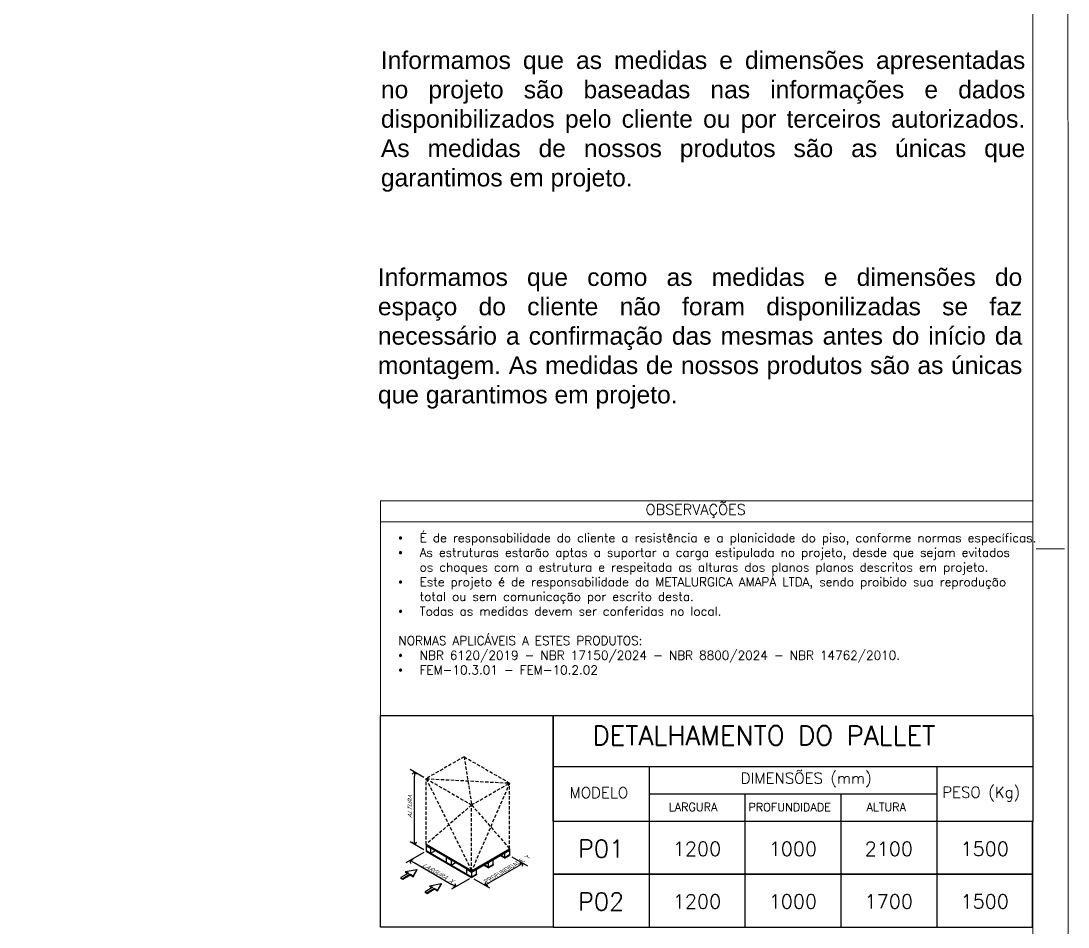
# Model space of a CAD drawing. Header units: millimetres. Extents: x 1772 to 2960, y 1025 to 1862.
# Drawn here: x 2662.8 to 2959.9, y 1214.3 to 1471.5 of the extents above; entities that cross this region are included whole.
import ezdxf
from ezdxf.enums import TextEntityAlignment as Align

# ---------------------------------------------------------------- set-up
doc = ezdxf.new("R2010")
doc.units = ezdxf.units.MM
doc.linetypes.add('DASHED', pattern=[0.75, 0.5, -0.25])
doc.layers.add('02', color=2, linetype='Continuous')
doc.layers.add('9 - LEGENDA', color=2, linetype='Continuous', lineweight=20)
doc.layers.add('9.7 - LEGENDA', color=2, linetype='Continuous', lineweight=0)
doc.styles.add('-30', font='gbenor.shx')
doc.styles.add('DIM', font='dim.shx')
doc.styles.add('gbenor', font='gbenor.shx')
doc.styles.add('Legenda', font='romans.shx')
doc.styles.add('ROMANS', font='romans.shx')

# ---------------------------------------------------------------- blocks, each defined once
blk = doc.blocks.new('FORMATO DE FOLHA A0')
at = {"layer": '9.7 - LEGENDA', "color": 7}
blk.add_line((16142.87, 18197.01), (16134.87, 18197.01), dxfattribs=at)
for points in [[(16143.91, 17900.01), (14955.71, 17900.01), (14955.71, 18736.97), (16143.87, 18736.97)], [(16133.87, 17910.01), (14980.67, 17910.01), (14980.67, 18726.97), (16133.87, 18726.97)]]:
    blk.add_lwpolyline(points, close=True, dxfattribs=at)
blk = doc.blocks.new('Tabela Observações')
at = {"layer": '9 - LEGENDA', "lineweight": 5}
for p, q in [((-185, 0), (-185, 61)), ((-185, 61), (0, 61)), ((0, 61), (0, 0)), ((-185, 55), (0, 55)), ((0, 0), (-185, 0))]:
    blk.add_line(p, q, dxfattribs=at)
at = {"layer": '9 - LEGENDA', "lineweight": 5, "attachment_point": 1}
for s, width, heights, insert, char_height, style in [('OBSERVAÇÕES', 37.152, [11.57], (-109.81, 60.01), 3, 'Legenda'), ('\\A1;\\pxi-3,l3,ql,t3;{\\fSymbol|b0|i0|c2|p18;\\H1.25x;·^I\\Fromans.shx|c0;É de responsabilidade do cliente a resistência e a planicidade do piso, conforme \\Fromans.shx|c0;normas específicas.\\P\\fSymbol|b0|i0|c2|p18;·^I\\Fromans.shx|c0;As estruturas estarão aptas a suportar a carga estipulada no projeto, desde que \\Fromans.shx|c0;sejam evitados os choques com a estrutura e respeitada as alturas dos planos planos descritos em projeto.\\P\\fSymbol|b0|i0|c2|p18;·^I\\Fromans.shx|c0;Este projeto é de responsabilidade da METALURGICA AMAPÁ LTDA, sendo proibido sua \\Fromans.shx|c0;reprodução total ou sem comunicação por escrito desta.\\P\\fSymbol|b0|i0|c2|p18;·^I\\Fromans.shx|c0;Todas as medidas devem ser conferidas no local.\\P\\Fromans.shx|c0;\\PNORMAS APLICÁVEIS A ESTES PRODUTOS:\\P\\fSymbol|b0|i0|c2|p18;·^I\\Fromans.shx|c0;NBR 6120/2019 - NBR 17150/2024 - NBR 8800/2024 - NBR 14762/2010.\\P\\fSymbol|b0|i0|c2|p18;·^I\\Fromans.shx|c0;FEM-10.3.01 - FEM-10.2.02}', 174.8428, [95.65], (-179.91, 51.71), 2, 'ROMANS')]:
    blk.add_mtext_dynamic_manual_height_columns(s, width=width, gutter_width=15, heights=heights, dxfattribs=dict(at, insert=insert, char_height=char_height, style=style))
blk = doc.blocks.new('_Open90')
at = {"color": 0, "linetype": 'ByBlock', "lineweight": -2, "transparency": 16777216}
for p, q in [((0, 0), (-1, 0)), ((-0.5, 0.5), (0, 0)), ((0, 0), (-0.5, -0.5))]:
    blk.add_line(p, q, dxfattribs=at)
blk = doc.blocks.new('Bloco Seta Din')
for p, q in [((152, 133), (-22, 33)), ((-22, 33), (22, 7)), ((-22, 33), (-22, 13)), ((22, -13), (-22, 13)), ((195, 108), (22, 7)), ((195, 88), (22, -13)), ((22, 7), (22, -13)), ((87, 170), (346, 220)), ((87, 170), (152, 133)), ((87, 170), (87, 150)), ((134, 123), (87, 150)), ((195, 108), (260, 70)), ((195, 108), (195, 88)), ((195, 88), (260, 50)), ((346, 220), (260, 70)), ((260, 50), (346, 200)), ((260, 70), (260, 50)), ((346, 220), (346, 200))]:
    blk.add_line(p, q)
blk = doc.blocks.new('*U9')
at = {"color": 42, "linetype": 'DASHED', "ltscale": 150}
for p, q in [((-173, 2755), (-1039, 2255)), ((-173, 2755), (866, 2155)), ((-173, 2755), (0, 1655)), ((-1039, 755), (-1039, 2255)), ((-1039, 2255), (0, 1655)), ((-1039, 2255), (0, 155)), ((-1039, 2255), (866, 2155)), ((0, 1655), (866, 2155)), ((866, 2155), (0, 155)), ((866, 655), (866, 2155)), ((0, 1655), (-1039, 755)), ((0, 155), (0, 1655)), ((0, 1655), (866, 655))]:
    blk.add_line(p, q, dxfattribs=at)
for p, q in [((-1089, 2284), (-1406, 2467)), ((-1306, 854), (-1306, 2309)), ((-1089, 629), (-1406, 812)), ((-1089, 571), (-1502, 333)), ((-1315, 341), (-449, -159)), ((390, -125), (1083, 275)), ((916, 471), (1270, 267)), ((-50, -29), (-462, -267)), ((50, -29), (404, -233))]:
    blk.add_line(p, q)
at = {"color": 42}
for p, q in [((0, 155), (-1039, 755)), ((-1039, 755), (-1039, 725)), ((-1039, 740), (0, 140)), ((-1039, 725), (-931, 662)), ((-1039, 725), (-1039, 600)), ((-1039, 615), (0, 15)), ((-1039, 600), (0, 0)), ((-931, 662), (-931, 677)), ((-931, 662), (-918, 670)), ((-931, 552), (-931, 662)), ((-931, 552), (-823, 615)), ((0, 155), (866, 655)), ((0, 140), (866, 640)), ((0, 125), (866, 625)), ((579, 474), (566, 482)), ((579, 474), (579, 489)), ((758, 438), (650, 500)), ((758, 452), (662, 507)), ((666, 524), (666, 539)), ((758, 577), (745, 585)), ((758, 577), (758, 592)), ((758, 452), (758, 562)), ((866, 515), (758, 452)), ((758, 438), (866, 500)), ((866, 655), (866, 625)), ((866, 625), (866, 515)), ((866, 515), (866, 500)), ((-574, 456), (-574, 471)), ((-574, 456), (-465, 394)), ((-574, 346), (-574, 456)), ((-465, 394), (-465, 409)), ((-465, 394), (-452, 401)), ((-465, 394), (-465, 284)), ((-465, 284), (-357, 346)), ((200, 256), (187, 263)), ((244, 281), (200, 256)), ((200, 256), (200, 271)), ((244, 281), (287, 306)), ((379, 219), (271, 281)), ((379, 234), (284, 289)), ((287, 306), (287, 321)), ((379, 359), (366, 366)), ((379, 359), (379, 374)), ((379, 344), (379, 234)), ((379, 234), (487, 296)), ((379, 219), (487, 281)), ((487, 421), (487, 436)), ((487, 296), (487, 406)), ((487, 296), (487, 281)), ((758, 452), (758, 438)), ((-108, 188), (-108, 203)), ((-108, 188), (0, 125)), ((-108, 78), (-108, 188)), ((0, 155), (0, 125)), ((0, 125), (0, 15)), ((0, 125), (0, 0)), ((0, 15), (108, 78)), ((0, 0), (108, 63)), ((108, 203), (108, 218)), ((108, 78), (108, 188)), ((108, 78), (108, 63)), ((379, 234), (379, 219))]:
    blk.add_line(p, q, dxfattribs=at)
at = {"xscale": 100, "yscale": 100, "zscale": 100}
for p, rotation in [((-1306, 2409), 90), ((-1306, 754), 270), ((-1402, 391), 150.0000000000001), ((1170, 325), 29.99999999999989), ((-362, -209), 330.0000000000002), ((304, -175), 209.9999999999999)]:
    blk.add_blockref('_Open90', p, dxfattribs=dict(at, rotation=rotation))
for p in [(-1594, -36), (-1039, -357)]:
    blk.add_blockref('Bloco Seta Din', p)
at = {"color": 1}
for s, rotation, style, oblique, p in [('ALTURA', 90, 'gbenor', 30, (-1357, 1341)), ('LARGURA X', 330, '-30', 30, (-1137, 259)), ('PROFUNDIDADE Y', 30, 'gbenor', -30, (356, -124))]:
    blk.add_text(s, height=100, rotation=rotation, dxfattribs=dict(at, style=style, oblique=oblique)).set_placement(p)
blk = doc.blocks.new('Bloco 01 Pallet')
at = {"layer": '02'}
for p, q in [((471862.11, 51985.25), (471862.11, 51970.25)), ((471889.32, 51985.25), (471889.32, 51970.25)), ((471916.52, 51985.25), (471916.52, 51970.25)), ((471943.73, 51985.25), (471943.73, 51970.25))]:
    blk.add_line(p, q, dxfattribs=at)
blk.add_lwpolyline([(471970.93, 51970.25), (471970.93, 51985.25), (471834.9, 51985.25), (471834.9, 51970.25)], close=True, dxfattribs=at)
at = {"layer": '02', "style": 'Legenda'}
for tag, height, p in [('A', 5, (471848.51, 51977.47)), ('XXXX', 4, (471875.71, 51977.47)), ('XXXX', 4, (471902.92, 51977.47)), ('XXXX', 4, (471930.13, 51977.47)), ('XXXXKG', 4, (471957.33, 51977.47))]:
    blk.add_attdef(tag, text='', height=height, dxfattribs=at).set_placement(p, align=Align.MIDDLE)

msp = doc.modelspace()

# ---------------------------------------------------------------- linework, layer by layer
at = {"layer": '02'}
for p, q in [((2764.84, 1214.35), (2764.84, 1274.35)), ((2764.84, 1274.35), (2813.81, 1274.35)), ((2813.81, 1274.35), (2949.84, 1274.35)), ((2813.81, 1244.35), (2813.81, 1274.35)), ((2813.81, 1274.35), (2813.81, 1214.35)), ((2949.84, 1274.35), (2949.84, 1244.35)), ((2813.81, 1259.9), (2949.84, 1259.9)), ((2841.01, 1259.9), (2841.01, 1244.35)), ((2922.63, 1259.9), (2922.63, 1244.35)), ((2841.01, 1252.12), (2922.63, 1252.12)), ((2868.22, 1252.12), (2868.22, 1244.35)), ((2895.42, 1252.12), (2895.42, 1244.35)), ((2949.84, 1244.35), (2813.81, 1244.35)), ((2813.81, 1214.35), (2764.84, 1214.35))]:
    msp.add_line(p, q, dxfattribs=at)

# ---------------------------------------------------------------- block references
msp.add_blockref('FORMATO DE FOLHA A0', (-13184.03, -16875.28))
at = {"xscale": 0.0124369747899238, "yscale": 0.0124369747899238, "zscale": 0.0124369747899238}
msp.add_blockref('*U9', (2790.69, 1228.42), dxfattribs=at)
at = {"layer": '02'}
ref = msp.add_blockref('Bloco 01 Pallet', (-469021.1, -50740.9), dxfattribs=at)
ref.add_attrib('XXXXKG', '1500', dxfattribs={"height": 4, "style": 'Legenda'}).set_placement((2936.23, 1236.58), align=Align.MIDDLE)
ref.add_attrib('XXXX', '2100', dxfattribs={"height": 4, "style": 'Legenda'}).set_placement((2909.03, 1236.58), align=Align.MIDDLE)
ref.add_attrib('XXXX', '1000', dxfattribs={"height": 4, "style": 'Legenda'}).set_placement((2881.82, 1236.58), align=Align.MIDDLE)
ref.add_attrib('XXXX', '1200', dxfattribs={"height": 4, "style": 'Legenda'}).set_placement((2854.61, 1236.58), align=Align.MIDDLE)
ref.add_attrib('A', 'P01', dxfattribs={"height": 5, "style": 'Legenda'}).set_placement((2827.41, 1236.58), align=Align.MIDDLE)
ref = msp.add_blockref('Bloco 01 Pallet', (-469021.1, -50755.9), dxfattribs=at)
ref.add_attrib('XXXXKG', '1500', dxfattribs={"height": 4, "style": 'Legenda'}).set_placement((2936.23, 1221.58), align=Align.MIDDLE)
ref.add_attrib('XXXX', '1700', dxfattribs={"height": 4, "style": 'Legenda'}).set_placement((2909.03, 1221.58), align=Align.MIDDLE)
ref.add_attrib('XXXX', '1000', dxfattribs={"height": 4, "style": 'Legenda'}).set_placement((2881.82, 1221.58), align=Align.MIDDLE)
ref.add_attrib('XXXX', '1200', dxfattribs={"height": 4, "style": 'Legenda'}).set_placement((2854.61, 1221.58), align=Align.MIDDLE)
ref.add_attrib('A', 'P02', dxfattribs={"height": 5, "style": 'Legenda'}).set_placement((2827.41, 1221.58), align=Align.MIDDLE)
at = {"layer": '9.7 - LEGENDA', "lineweight": 0}
msp.add_blockref('Tabela Observações', (2949.84, 1274.35), dxfattribs=at)

# ---------------------------------------------------------------- texts
at = {"layer": '02', "attachment_point": 1}
for s, insert, char_height, width, style in [('\\pxqj;{\\FArialMT|c0;\\C1;\\c255;Informamos que as medidas e dimensões apresentadas no projeto são baseadas nas informações e dados disponibilizados pelo cliente ou por terceiros autorizados. As medidas de nossos produtos são as únicas que garantimos\xa0em\xa0projeto.}', (2764.94, 1462.87), 5, 182.2487, 'DIM'), ('\\pxqj;{\\FArialMT|c0;\\C1;\\c255;Informamos que como as medidas e dimensões do espaço do cliente não foram disponilizadas se faz necessário a confirmação das mesmas antes do início da montagem. As medidas de nossos produtos são as únicas que garantimos\xa0em\xa0projeto.}', (2764.09, 1401.3), 5, 182.2487, 'DIM'), ('DETALHAMENTO DO PALLET', (2824.95, 1271.45), 5.4412, 139.1082, 'Legenda')]:
    msp.add_mtext(s, dxfattribs=dict(at, insert=insert, char_height=char_height, width=width, style=style))
at = {"layer": '02', "color": 2, "width": 69.8119, "attachment_point": 1, "style": 'Legenda'}
for s, insert, char_height in [('DIMENSÕES (mm)', (2867.01, 1258.16), 3.1092), ('MODELO', (2818.44, 1254.04), 3.109), ('PESO (Kg)', (2924.18, 1254.17), 3.109), ('LARGURA', (2846.6, 1249.59), 2.332), ('PROFUNDIDADE', (2869.19, 1249.55), 2.3319), ('ALTURA', (2902.71, 1249.59), 2.332)]:
    msp.add_mtext(s, dxfattribs=dict(at, insert=insert, char_height=char_height))

doc.saveas('drawing.dxf')
